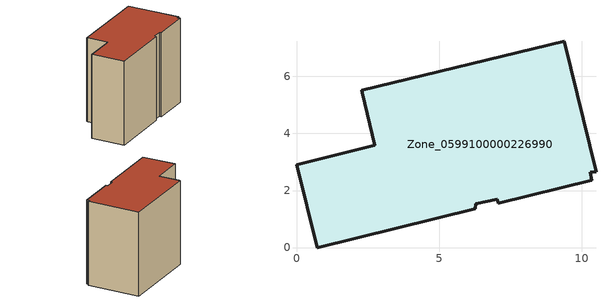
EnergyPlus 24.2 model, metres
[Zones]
Zone_0599100000226990
 floor ground (C_G): 10.3,2.64 10.36,2.36 7.07,1.55 7.04,1.69 6.29,1.53 6.27,1.36 0.73,0 0,2.91 2.75,3.59 2.3,5.43 2.29,5.51 9.39,7.23 10.5,2.66 z0
 wall outside (C_F): 0,2.91 0.73,0 6.27,1.36 6.29,1.53 7.04,1.69 7.07,1.55 10.36,2.36 10.3,2.64 10.5,2.66 9.39,7.23 2.29,5.51 2.3,5.43 2.75,3.59 0,2.91 z0:7.57
 roof outside (C_R): 2.3,5.43 2.75,3.59 0,2.91 0.73,0 6.27,1.36 6.29,1.53 7.04,1.69 7.07,1.55 10.36,2.36 10.3,2.64 10.5,2.66 9.39,7.23 2.29,5.51 z7.57
[BUILDING]
Pand.0599100000226990: North Axis=0; Terrain=City; Loads Convergence Tolerance Value=0.04; Temperature Convergence Tolerance Value=0.4; Solar Distribution=FullExterior; Maximum Number of Warmup Days=25; Minimum Number of Warmup Days=1
[Site:Location]
Rotterdam.The.Hague.AP_ZH_NLD Design_Conditions: Latitude=51.96; Longitude=4.45; Time Zone=1; Elevation=-4.5
[SITE:GROUNDTEMPERATURE:BUILDINGSURFACE]
18, 18, 18, 18, 18, 18, 18, 18, 18, 18, 18, 18
[MATERIAL] Thermal Absorptance=0.9; Solar Absorptance=0.7; Visible Absorptance=0.7
Name | Roughness | Thickness | Conductivity | Density | Specific Heat
G.TC.1946 | MediumSmooth | 0.15 | 1 | 540 | 1210
F.TC.1946 | Rough | 0.3 | 0.857143 | 1920 | 840
R.TC.1946 | MediumRough | 0.2 | 0.909091 | 1500 | 1000
[CONSTRUCTION]
C_G: G.TC.1946
C_F: F.TC.1946
C_R: R.TC.1946
[ZONE]
Zone_0599100000226990: Type=1; Multiplier=1; Ceiling Height=Autocalculate; Volume=Autocalculate; Floor Area=autocalculate; Part of Total Floor Area=Yes
[ZONEINFILTRATION:DESIGNFLOWRATE]
Infil_Zone_0599100000226990: Zone or ZoneList or Space or SpaceList=Zone_0599100000226990; Schedule=AlwaysOn; Design Flow Rate Calculation Method=Flow/Area; Flow Rate per Floor Area=0.003; Constant Term Coefficient=1; Temperature Term Coefficient=0; Velocity Term Coefficient=0; Velocity Squared Term Coefficient=0
[HVACTEMPLATE:ZONE:IDEALLOADSAIRSYSTEM]
Zone_0599100000226990: Maximum Heating Supply Air Temperature=50; Minimum Cooling Supply Air Temperature=13; Maximum Heating Supply Air Humidity Ratio=0.0156; Minimum Cooling Supply Air Humidity Ratio=0.0077; Heating Limit=NoLimit; Cooling Limit=NoLimit; Dehumidification Control Type=ConstantSensibleHeatRatio; Cooling Sensible Heat Ratio=0.7; Dehumidification Setpoint=60; Humidification Control Type=None; Humidification Setpoint=30; Outdoor Air Method=None; Outdoor Air Flow Rate per Person=0.00944; Outdoor Air Flow Rate per Zone Floor Area=0; Outdoor Air Flow Rate per Zone=0; Demand Controlled Ventilation Type=None; Outdoor Air Economizer Type=NoEconomizer; Heat Recovery Type=None; Sensible Heat Recovery Effectiveness=0.7; Latent Heat Recovery Effectiveness=0.65
[ZONECONTROL:THERMOSTAT]
ThermostatControl_Zone_0599100000226990: Zone or ZoneList=Zone_0599100000226990; Control Type Schedule=DualSetpointControlType; Control 1=Thermostat_Zone_0599100000226990; Temperature Difference Between Cutout And Setpoint=0
[THERMOSTATSETPOINT:DUALSETPOINT]
Thermostat_Zone_0599100000226990: Heating Setpoint Temperature Schedule=HeatingSetpoint_Zone_0599100000226990; Cooling Setpoint Temperature Schedule=CoolingSetpoint_Zone_0599100000226990
[SCHEDULE:COMPACT]
HeatingSetpoint_Zone_0599100000226990: Through: 12/31, For: AllDays, Until: 24:00, 21
CoolingSetpoint_Zone_0599100000226990: Through: 12/31, For: AllDays, Until: 24:00, 24
DualSetpointControlType: Through: 12/31, For: AllDays, Until: 24:00, 4
AlwaysOn: Through: 12/31, For: AllDays, Until: 24:00, 1
